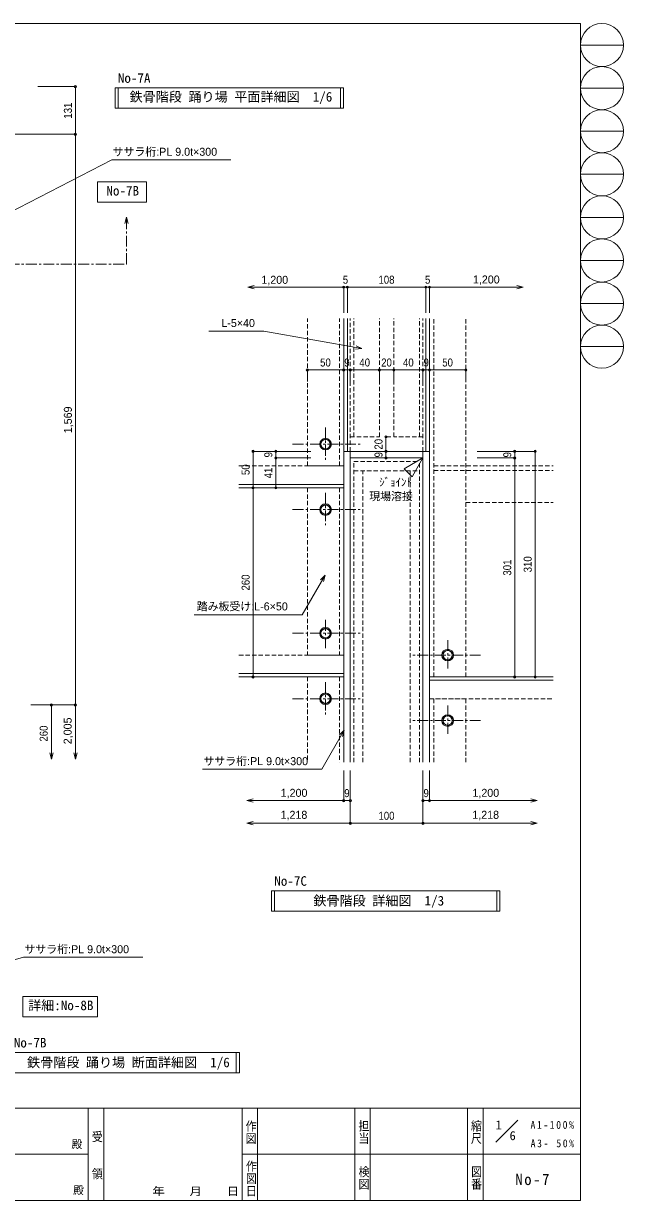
# Model space of a CAD drawing. Units: millimetres at full size, sheet at 1:15, with parts at other scales. Extents: x -31727 to 34047, y 3005 to 21987.
# Drawn here: x -10463 to -6337, y 3005 to 11095 of the extents above; entities that cross this region are included whole.
import ezdxf
from ezdxf.enums import TextEntityAlignment as Align

# ---------------------------------------------------------------- set-up
doc = ezdxf.new("R2010")
doc.units = ezdxf.units.MM
doc.header["$LTSCALE"] = 15
doc.header["$PDMODE"] = 32
doc.header["$PDSIZE"] = 15
doc.linetypes.add('CHAIN1', pattern=[8, 5, -1, 1, -1])
doc.linetypes.add('DASHED2', pattern=[3, 2, -1])
for name, color, linetype, lineweight in [('0-0', 5, 'Continuous', 9), ('3-0', 3, 'Continuous', 9), ('4-0', 5, 'Continuous', 9), ('5-0', 5, 'Continuous', 9), ('8-0', 3, 'CHAIN1', 9), ('9-0', 5, 'Continuous', 9)]:
    doc.layers.add(name, color=color, linetype=linetype, lineweight=lineweight)
doc.styles.add('@ＭＳ ゴシック', font='')
doc.styles.add('Ｄ ゴシック', font='')
doc.styles.add('ＭＳ ゴシック', font='')
doc.styles.get('@ＭＳ ゴシック').set_extended_font_data('@MS Gothic')
doc.styles.get('Ｄ ゴシック').set_extended_font_data('Ｄ ゴシック')
doc.styles.get('ＭＳ ゴシック').set_extended_font_data('MS Gothic')

msp = doc.modelspace()

# ---------------------------------------------------------------- linework, layer by layer
at = {"layer": '0-0'}
for p, q in [((-18265.66, 11094.68), (-6633.16, 11094.68)), ((-6633.16, 11094.68), (-6633.16, 3004.81)), ((-6633.16, 10946.63), (-6337.06, 10946.63)), ((-9811.48, 10513.51), (-9811.48, 10651.99)), ((-8283.88, 10651.99), (-8283.88, 10513.51)), ((-6633.16, 10650.53), (-6337.06, 10650.53)), ((-6633.16, 10354.43), (-6337.06, 10354.43)), ((-6633.16, 10058.33), (-6337.06, 10058.33)), ((-6633.16, 9762.23), (-6337.06, 9762.23)), ((-6633.16, 9466.13), (-6337.06, 9466.13)), ((-6633.16, 9170.03), (-6337.06, 9170.03)), ((-6633.16, 8873.93), (-6337.06, 8873.93)), ((-8735.6, 4994.08), (-8735.6, 5132.55)), ((-7208, 5132.55), (-7208, 4994.08)), ((-8999.2, 4021.28), (-8999.2, 3882.81)), ((-9911.41, 3639.31), (-9911.41, 3004.81)), ((-8959.66, 3639.31), (-8959.66, 3004.81)), ((-8853.91, 3639.31), (-8853.91, 3004.81)), ((-8184.16, 3639.31), (-8184.16, 3004.81)), ((-8078.41, 3639.31), (-8078.41, 3004.81)), ((-7408.66, 3639.31), (-6633.16, 3639.31)), ((-7063.3, 3556.36), (-7214.66, 3405)), ((-6633.16, 3004.81), (-18265.66, 3004.81))]:
    msp.add_line(p, q, dxfattribs=at)
for points in [[(-9832.36, 10651.99), (-8262.99, 10651.99), (-8262.99, 10513.51), (-9832.36, 10513.51)], [(-8756.49, 5132.55), (-7187.12, 5132.55), (-7187.12, 4994.08), (-8756.49, 4994.08)], [(-10547.69, 4021.28), (-8978.32, 4021.28), (-8978.32, 3882.81), (-10547.69, 3882.81)]]:
    msp.add_lwpolyline(points, close=True, dxfattribs=at)
for points in [[(-11973.54, 3639.31), (-10017.16, 3639.31), (-7408.66, 3639.31)], [(-10017.16, 3639.31), (-10017.16, 3322.06), (-10017.16, 3004.81)], [(-7408.66, 3639.31), (-7408.66, 3322.06), (-7408.66, 3004.81)], [(-7302.91, 3639.31), (-7302.91, 3322.06), (-7302.91, 3004.81)], [(-10017.16, 3322.06), (-11973.54, 3322.06), (-13929.91, 3322.06)], [(-8959.66, 3322.06), (-7408.66, 3322.06), (-6633.16, 3322.06)]]:
    msp.add_lwpolyline(points, dxfattribs=at)
for centre in [(-6485.11, 10946.63), (-6485.11, 10650.53), (-6485.11, 10354.43), (-6485.11, 10058.33), (-6485.11, 9762.23), (-6485.11, 9466.13), (-6485.11, 9170.03), (-6485.11, 8873.93)]:
    msp.add_circle(centre, 148.05, dxfattribs=at)
at = {"layer": '3-0', "color": 5}
for p, q in [((-9856.01, 10158.73), (-10938.31, 9599.24)), ((-8260.76, 8153.51), (-8260.76, 9066.53)), ((-8235.76, 8153.51), (-8235.76, 9066.53)), ((-7695.76, 8153.51), (-7695.76, 9066.53)), ((-7670.76, 8153.51), (-7670.76, 9066.53)), ((-8385.73, 8240.01), (-8417.4, 8221.73)), ((-8417.4, 8221.73), (-8417.4, 8185.29)), ((-8417.4, 8185.29), (-8385.73, 8167.01)), ((-8354.09, 8221.74), (-8385.73, 8240.01)), ((-8385.73, 8167.01), (-8354.09, 8185.28)), ((-8354.09, 8185.28), (-8354.09, 8221.74)), ((-7715.76, 8108.51), (-7790.73, 7978.65)), ((-8980.98, 7926.01), (-8260.76, 7926.01)), ((-8980.98, 7903.51), (-8260.76, 7903.51)), ((-8385.73, 7790.01), (-8417.4, 7771.73)), ((-8417.4, 7771.73), (-8417.4, 7735.29)), ((-8354.09, 7771.74), (-8385.73, 7790.01)), ((-8354.09, 7735.28), (-8354.09, 7771.74)), ((-8417.4, 7735.29), (-8385.73, 7717.01)), ((-8385.73, 7717.01), (-8354.09, 7735.28)), ((-8385.73, 6940.01), (-8417.4, 6921.73)), ((-8417.4, 6921.73), (-8417.4, 6885.29)), ((-8417.4, 6885.29), (-8385.73, 6867.01)), ((-8354.09, 6921.74), (-8385.73, 6940.01)), ((-8385.73, 6867.01), (-8354.09, 6885.28)), ((-8354.09, 6885.28), (-8354.09, 6921.74)), ((-7545.79, 6790.01), (-7577.42, 6771.74)), ((-7577.42, 6771.74), (-7577.42, 6735.28)), ((-7577.42, 6735.28), (-7545.79, 6717.01)), ((-7514.12, 6771.73), (-7545.79, 6790.01)), ((-7545.79, 6717.01), (-7514.12, 6735.29)), ((-7514.12, 6735.29), (-7514.12, 6771.73)), ((-8980.98, 6626.01), (-8260.76, 6626.01)), ((-8980.98, 6603.51), (-8260.76, 6603.51)), ((-7670.76, 6603.51), (-6820.56, 6603.51)), ((-7670.76, 6581.01), (-6820.56, 6581.01)), ((-8385.73, 6490.01), (-8417.4, 6471.73)), ((-8354.09, 6471.74), (-8385.73, 6490.01)), ((-8417.4, 6471.73), (-8417.4, 6435.29)), ((-8417.4, 6435.29), (-8385.73, 6417.01)), ((-8385.73, 6417.01), (-8354.09, 6435.28)), ((-8354.09, 6435.28), (-8354.09, 6471.74)), ((-7545.79, 6340.01), (-7577.42, 6321.74)), ((-7577.42, 6321.74), (-7577.42, 6285.28)), ((-7514.12, 6321.73), (-7545.79, 6340.01)), ((-7514.12, 6285.29), (-7514.12, 6321.73)), ((-7577.42, 6285.28), (-7545.79, 6267.01)), ((-7545.79, 6267.01), (-7514.12, 6285.29)), ((-10461.88, 4677.21), (-10940.47, 4540.74))]:
    msp.add_line(p, q, dxfattribs=at)
at = {"layer": '3-0'}
for p, q in [((-8920.14, 9282.38), (-8876.67, 9294.02)), ((-8920.14, 9282.38), (-8876.67, 9270.73)), ((-8920.14, 9282.38), (-8235.76, 9282.38)), ((-8235.76, 9282.38), (-8260.76, 9282.38)), ((-8260.76, 9282.38), (-8260.76, 9106.47)), ((-8235.76, 9282.38), (-8235.76, 9106.47)), ((-8235.76, 9282.38), (-7695.76, 9282.38)), ((-7695.76, 9282.38), (-7695.76, 9106.47)), ((-7670.76, 9282.38), (-7670.76, 9106.47)), ((-7026.94, 9282.38), (-7070.4, 9294.02)), ((-8260.76, 8713.21), (-8510.76, 8713.21)), ((-8510.76, 8713.21), (-8510.76, 8634.38)), ((-8260.76, 8713.21), (-8215.76, 8713.21)), ((-8260.76, 8713.21), (-8260.76, 8634.38)), ((-8215.76, 8713.21), (-8215.76, 8634.38)), ((-8015.76, 8713.21), (-8215.76, 8713.21)), ((-8015.76, 8713.21), (-8015.76, 8634.38)), ((-7915.76, 8713.21), (-8015.76, 8713.21)), ((-7915.76, 8713.21), (-7915.76, 8634.38)), ((-7915.76, 8713.21), (-7715.76, 8713.21)), ((-7715.76, 8713.21), (-7715.76, 8634.38)), ((-7715.76, 8713.21), (-7670.76, 8713.21)), ((-7670.76, 8713.21), (-7670.76, 8634.38)), ((-7670.76, 8713.21), (-7420.76, 8713.21)), ((-7420.76, 8713.21), (-7420.76, 8634.38)), ((-7970.03, 8153.51), (-7970.03, 8253.51)), ((-7970.03, 8253.51), (-7936.99, 8253.51)), ((-8883.92, 7903.51), (-8883.92, 8153.51)), ((-8883.92, 8153.51), (-8640.76, 8153.51)), ((-8727.75, 8153.51), (-8727.75, 8108.51)), ((-8727.75, 8153.51), (-8486.24, 8153.51)), ((-8727.75, 8108.51), (-8727.75, 7903.51)), ((-8727.75, 8108.51), (-8486.24, 8108.51)), ((-7970.03, 8153.51), (-7970.03, 8108.51)), ((-7970.03, 8153.51), (-7866.56, 8153.51)), ((-7970.03, 8153.51), (-7857.95, 8153.51)), ((-7970.03, 8108.51), (-7866.56, 8108.51)), ((-7084.83, 8153.51), (-7342.26, 8153.51)), ((-7084.83, 8108.51), (-7342.26, 8108.51)), ((-6944.16, 8153.51), (-7264.92, 8153.51)), ((-7084.83, 8153.51), (-7084.83, 8108.51)), ((-7084.83, 8108.51), (-7084.83, 6603.51)), ((-6944.16, 6603.51), (-6944.16, 8153.51)), ((-8883.92, 6603.51), (-8883.92, 7903.51)), ((-8883.92, 7903.51), (-8640.76, 7903.51)), ((-8727.75, 7903.51), (-8597.7, 7903.51)), ((-8883.92, 6603.51), (-8640.76, 6603.51)), ((-7084.83, 6603.51), (-7342.26, 6603.51)), ((-6944.16, 6603.51), (-7264.92, 6603.51)), ((-8260.76, 5753.31), (-8260.76, 5959.82)), ((-8215.76, 5597.52), (-8215.76, 5959.82)), ((-8215.76, 5753.31), (-8215.76, 5959.82)), ((-7715.76, 5597.52), (-7715.76, 5959.82)), ((-7715.76, 5753.31), (-7715.76, 5959.82)), ((-7670.76, 5753.31), (-7670.76, 5959.82)), ((-8926.48, 5753.31), (-8883.02, 5741.66)), ((-6929.98, 5753.31), (-6973.44, 5764.95)), ((-8926.48, 5597.52), (-8883.02, 5609.16)), ((-8926.48, 5597.52), (-8883.02, 5585.87)), ((-8926.48, 5597.52), (-8215.76, 5597.52)), ((-8215.76, 5597.52), (-7715.76, 5597.52)), ((-7715.76, 5597.52), (-6929.98, 5597.52)), ((-6929.98, 5597.52), (-6973.44, 5609.16)), ((-6929.98, 5597.52), (-6973.44, 5585.87))]:
    msp.add_line(p, q, dxfattribs=at)
at = {"layer": '3-0', "color": 5, "linetype": 'DASHED2'}
for p, q in [((-8510.76, 8053.51), (-8510.76, 9066.53)), ((-7420.76, 6603.51), (-7420.76, 9066.53)), ((-8510.76, 8053.51), (-8260.76, 8053.51)), ((-7640.76, 8053.51), (-6820.56, 8053.51)), ((-7420.76, 7803.51), (-6820.56, 7803.51)), ((-8510.76, 6603.51), (-8510.76, 6016.97))]:
    msp.add_line(p, q, dxfattribs=at)
at = {"layer": '3-0', "color": 1, "linetype": 'DASHED2', "lineweight": 5}
for p, q in [((-8290.76, 8053.51), (-8290.76, 9066.53)), ((-8190.76, 8253.51), (-8190.76, 9066.53)), ((-7740.76, 8253.51), (-7740.76, 9066.53)), ((-7640.76, 6603.51), (-7640.76, 9066.53)), ((-8980.98, 8053.51), (-8260.76, 8053.51)), ((-8190.76, 8083.51), (-7740.76, 8083.51)), ((-8190.76, 6016.97), (-8190.76, 8083.51)), ((-8190.76, 8021.01), (-7740.76, 8021.01)), ((-8128.26, 6016.97), (-8128.26, 8021.01)), ((-7803.26, 6016.97), (-7803.26, 8021.01)), ((-7740.76, 6016.97), (-7740.76, 8083.51)), ((-7640.76, 8023.51), (-6820.56, 8023.51)), ((-8290.76, 7903.51), (-8290.76, 6753.51)), ((-8980.98, 6753.51), (-8260.76, 6753.51)), ((-8290.76, 6603.51), (-8290.76, 6016.97)), ((-7670.76, 6453.51), (-6820.56, 6453.51)), ((-7640.76, 6016.97), (-7640.76, 6453.51))]:
    msp.add_line(p, q, dxfattribs=at)
at = {"layer": '3-0', "color": 7, "linetype": 'DASHED2', "lineweight": 18}
for p, q in [((-8215.76, 8153.51), (-8215.76, 9066.53)), ((-7715.76, 8153.51), (-7715.76, 9066.53))]:
    msp.add_line(p, q, dxfattribs=at)
at = {"layer": '3-0', "color": 4, "linetype": 'CHAIN1'}
for p, q in [((-8385.76, 8318.37), (-8385.76, 8096)), ((-8611.91, 8203.51), (-8140.13, 8203.51)), ((-8385.76, 7868.37), (-8385.76, 7646)), ((-8611.91, 7753.51), (-8140.13, 7753.51)), ((-8385.76, 6995.19), (-8385.76, 6799.2)), ((-8611.91, 6903.51), (-8140.13, 6903.51)), ((-7545.76, 6661.83), (-7545.76, 6857.82)), ((-7319.61, 6753.51), (-7791.39, 6753.51)), ((-8385.76, 6568.37), (-8385.76, 6346)), ((-8611.91, 6453.51), (-8140.13, 6453.51)), ((-7545.76, 6211.83), (-7545.76, 6407.82)), ((-7319.61, 6303.51), (-7791.39, 6303.51))]:
    msp.add_line(p, q, dxfattribs=at)
at = {"layer": '3-0', "color": 7, "lineweight": 18}
for p, q in [((-8260.76, 6016.97), (-8260.76, 8153.51)), ((-8260.76, 8153.51), (-7670.76, 8153.51)), ((-8215.76, 6016.97), (-8215.76, 8153.51)), ((-8215.76, 8108.51), (-7715.76, 8108.51)), ((-7715.76, 6016.97), (-7715.76, 8153.51)), ((-7670.76, 6016.97), (-7670.76, 8153.51))]:
    msp.add_line(p, q, dxfattribs=at)
at = {"layer": '3-0'}
for points in [[(-7695.76, 9282.38), (-7026.94, 9282.38), (-7070.4, 9270.73)], [(-8215.76, 5753.31), (-8926.48, 5753.31), (-8883.02, 5764.95)], [(-7715.76, 5753.31), (-6929.98, 5753.31), (-6973.44, 5741.66)]]:
    msp.add_lwpolyline(points, dxfattribs=at)
at = {"layer": '3-0', "color": 5, "linetype": 'DASHED2'}
for points in [[(-8215.76, 8253.51), (-8015.76, 8253.51), (-8015.76, 9066.53)], [(-7715.76, 8253.51), (-7915.76, 8253.51), (-7915.76, 9066.53)], [(-8510.76, 7903.51), (-8510.76, 6753.51), (-8260.76, 6753.51)], [(-7420.76, 6016.97), (-7420.76, 6453.51), (-7670.76, 6453.51)]]:
    msp.add_lwpolyline(points, dxfattribs=at)
at = {"layer": '3-0', "color": 5}
msp.add_lwpolyline([(-7715.76, 8108.51), (-7845.61, 8033.54), (-7790.73, 7978.65)], dxfattribs=at)
for centre, radius in [((-8385.73, 8203.51), 40), ((-8385.73, 8203.51), 31.67), ((-8385.73, 7753.51), 40), ((-8385.73, 7753.51), 31.67), ((-8385.73, 6903.51), 40), ((-8385.73, 6903.51), 31.67), ((-7545.79, 6753.51), 40), ((-7545.79, 6753.51), 31.67), ((-8385.73, 6453.51), 40), ((-8385.73, 6453.51), 31.67), ((-7545.79, 6303.51), 40), ((-7545.79, 6303.51), 31.67)]:
    msp.add_circle(centre, radius, dxfattribs=at)
at = {"layer": '3-0'}
for p in [(-8260.76, 9282.38), (-8235.76, 9282.38), (-7695.76, 9282.38), (-7670.76, 9282.38), (-8510.76, 8713.21), (-8260.76, 8713.21), (-8215.76, 8713.21), (-8015.76, 8713.21), (-7915.76, 8713.21), (-7715.76, 8713.21), (-7670.76, 8713.21), (-7420.76, 8713.21), (-7970.03, 8253.51), (-8883.92, 8153.51), (-8727.75, 8153.51), (-8727.75, 8108.51), (-7970.03, 8153.51), (-7970.03, 8108.51), (-7084.83, 8153.51), (-7084.83, 8108.51), (-6944.16, 8153.51), (-8883.92, 7903.51), (-8727.75, 7903.51), (-8883.92, 6603.51), (-7084.83, 6603.51), (-6944.16, 6603.51), (-8260.76, 5753.31), (-8215.76, 5753.31), (-7715.76, 5753.31), (-7670.76, 5753.31), (-8215.76, 5597.52), (-7715.76, 5597.52)]:
    msp.add_point(p, dxfattribs=at)
at = {"layer": '4-0'}
for p, q in [((-9856.01, 10158.73), (-9036.72, 10158.73)), ((-8135.31, 8861.17), (-8176.06, 8880.24)), ((-8389.12, 7303.55), (-8420.94, 7271.73)), ((-8257.34, 6237.21), (-8289.16, 6205.39)), ((-10461.88, 4677.21), (-9642.58, 4677.21))]:
    msp.add_line(p, q, dxfattribs=at)
for points in [[(-9188.66, 8981.21), (-8810.52, 8981.21), (-8135.31, 8861.17), (-8180.14, 8857.31)], [(-9289.29, 7029.65), (-8547.26, 7029.65), (-8389.12, 7303.55), (-8400.77, 7260.08)], [(-9230.94, 5969.95), (-8411.64, 5969.95), (-8257.34, 6237.21), (-8268.99, 6193.74)]]:
    msp.add_lwpolyline(points, dxfattribs=at)
at = {"layer": '5-0'}
for points in [[(-9952.86, 10006.26), (-9617.59, 10006.26), (-9617.59, 9867.53), (-9952.86, 9867.53)], [(-10466.58, 4267.5), (-10466.58, 4406.23), (-9954.27, 4406.23), (-9954.27, 4267.5)]]:
    msp.add_lwpolyline(points, close=True, dxfattribs=at)
at = {"layer": '8-0', "color": 5}
for p, q in [((-9753.76, 9763.68), (-9765.4, 9720.21)), ((-12005.86, 9441.02), (-9753.76, 9441.02))]:
    msp.add_line(p, q, dxfattribs=at)
msp.add_lwpolyline([(-9753.76, 9441.02), (-9753.76, 9763.68), (-9742.11, 9720.21)], dxfattribs=at)
at = {"layer": '9-0', "color": 3}
for p, q in [((-10106.11, 10660.88), (-10365.19, 10660.88)), ((-10106.11, 10333.38), (-10106.11, 10660.88)), ((-10106.11, 10333.38), (-10858.23, 10333.38)), ((-10106.11, 6410.88), (-10106.11, 10333.38)), ((-10270.78, 6410.88), (-10413.3, 6410.88)), ((-10106.11, 6410.88), (-10365.19, 6410.88)), ((-10270.78, 6410.88), (-10270.78, 6037.45)), ((-10106.11, 6410.88), (-10106.11, 6037.45)), ((-10270.78, 6037.45), (-10282.43, 6080.91)), ((-10270.78, 6037.45), (-10259.13, 6080.91)), ((-10106.11, 6037.45), (-10117.76, 6080.91)), ((-10106.11, 6037.45), (-10094.47, 6080.91))]:
    msp.add_line(p, q, dxfattribs=at)
for p in [(-10106.11, 10660.88), (-10106.11, 10333.38), (-10270.78, 6410.88), (-10106.11, 6410.88)]:
    msp.add_point(p, dxfattribs=at)

# ---------------------------------------------------------------- texts
at = {"layer": '0-0', "color": 3, "style": 'ＭＳ ゴシック'}
for s, height, p in [('No-7A', 65.98, (-9813.9, 10667.37)), ('鉄骨階段 踊り場 平面詳細図  1/6', 65.98, (-9733.38, 10538.59)), ('No-7C', 65.98, (-8738.02, 5147.94)), ('鉄骨階段 詳細図  1/3', 65.98, (-8469.47, 5012.62)), ('No-7B', 65.98, (-10529.22, 4036.67)), ('鉄骨階段 踊り場 断面詳細図  1/6', 65.98, (-10438.26, 3901.13)), ('1', 62.02, (-7216.07, 3474.01)), ('6', 62.02, (-7120.01, 3400.76)), ('殿', 54.27, (-10132.85, 3348.21)), ('殿', 54.27, (-10121.76, 3031.91))]:
    msp.add_text(s, height=height, dxfattribs=at).set_placement(p, align=Align.BOTTOM_LEFT)
at = {"layer": '0-0', "color": 134, "style": 'ＭＳ ゴシック'}
for s, p in [('No-7B', (-9892.56, 9892.64)), ('詳細:No-8B', (-10431.17, 4293.12))]:
    msp.add_text(s, height=65.98, dxfattribs=at).set_placement(p, align=Align.BOTTOM_LEFT)
at = {"layer": '0-0', "color": 3, "style": '@ＭＳ ゴシック', "width": 1.15}
for s, p in [('受\u3000\u3000領', (-9999.93, 3486.6)), ('作図', (-8942.85, 3559.53)), ('担当', (-8167.21, 3560.71)), ('縮尺', (-7393.33, 3560.28)), ('作図日', (-8940.74, 3283.96)), ('検図', (-8166.24, 3245.42)), ('図番', (-7392.34, 3246.33))]:
    msp.add_text(s, height=54.27, rotation=270, dxfattribs=at).set_placement(p, align=Align.BOTTOM_LEFT)
at = {"layer": '0-0', "color": 3, "style": 'ＭＳ ゴシック', "width": 1.15}
msp.add_text('年\u3000\u3000月\u3000\u3000日', height=54.27, dxfattribs=at).set_placement((-9576.06, 3024.19), align=Align.BOTTOM_LEFT)
at = {"layer": '0-0', "color": 3, "attachment_point": 7, "style": 'ＭＳ ゴシック'}
for s, insert, char_height in [('\\T1.33;\\W0.9;A1-100%', (-6976.25, 3496.34), 54.27), ('\\T1.33;\\W0.9;A3-\\~50%', (-6975.21, 3369.63), 54.27), ('\\T1.22;\\W0.95;No-7', (-7080.13, 3109.25), 77.53)]:
    msp.add_mtext(s, dxfattribs=dict(at, insert=insert, char_height=char_height))
at = {"layer": '3-0', "style": 'Ｄ ゴシック'}
for s, p in [('ササラ桁:PL 9.0t×300', (-9850.19, 10169.24)), ('ｼﾞｮｲﾝﾄ', (-8017.06, 7897.85)), ('ササラ桁:PL 9.0t×300', (-9225.12, 5980.46)), ('ササラ桁:PL 9.0t×300', (-10456.06, 4687.71))]:
    msp.add_text(s, height=54.99, dxfattribs=at).set_placement(p, align=Align.BOTTOM_LEFT)
at = {"layer": '3-0', "style": 'Ｄ ゴシック', "width": 0.9}
for s, p in [('5', (-8267.01, 9289.88)), ('108', (-8022.01, 9289.88)), ('5', (-7702.01, 9289.88)), ('50', (-8423.26, 8720.71)), ('9', (-8257.01, 8720.71)), ('40', (-8153.26, 8720.71)), ('20', (-8003.26, 8720.71)), ('40', (-7853.26, 8720.71)), ('9', (-7712.01, 8720.71)), ('50', (-7583.26, 8720.71)), ('9', (-8257.01, 5760.81)), ('9', (-7712.01, 5760.81)), ('100', (-8022.01, 5605.02))]:
    msp.add_text(s, height=54.99, dxfattribs=at).set_placement(p, align=Align.BOTTOM_LEFT)
for s, p in [('20', (-7977.53, 8166.01)), ('9', (-8735.25, 8112.26)), ('9', (-7977.53, 8112.26)), ('9', (-7092.33, 8112.26)), ('50', (-8891.42, 7991.01)), ('41', (-8735.25, 7968.51)), ('301', (-7092.33, 7299.76)), ('310', (-6951.66, 7322.26)), ('260', (-8891.42, 7197.26))]:
    msp.add_text(s, height=54.99, rotation=90, dxfattribs=at).set_placement(p, align=Align.BOTTOM_LEFT)
at = {"layer": '4-0', "color": 3, "style": 'Ｄ ゴシック'}
for s, p in [('L-5×40', (-9102.24, 8992.11)), ('現場溶接', (-8085.26, 7801.23)), ('踏み板受け:L-6×50', (-9271.83, 7044.2))]:
    msp.add_text(s, height=54.99, dxfattribs=at).set_placement(p, align=Align.BOTTOM_LEFT)
msp.add_text('2,005', height=54.99, rotation=90, dxfattribs=at).set_placement((-10115.28, 6140.63), align=Align.BOTTOM_LEFT)
at = {"layer": '9-0', "color": 3, "style": 'Ｄ ゴシック', "width": 0.9}
for s, p in [('131', (-10113.61, 10440.88)), ('260', (-10279.99, 6158.79))]:
    msp.add_text(s, height=54.99, rotation=90, dxfattribs=at).set_placement(p, align=Align.BOTTOM_LEFT)
at = {"layer": '9-0', "color": 3, "style": 'Ｄ ゴシック'}
for s, p in [('1,200', (-8826.97, 9289.1)), ('1,200', (-7372.25, 9291.29)), ('1,200', (-8694.22, 5762.76)), ('1,200', (-7375.71, 5762.76)), ('1,218', (-8695.08, 5611.69)), ('1,218', (-7376.58, 5611.69))]:
    msp.add_text(s, height=54.99, dxfattribs=at).set_placement(p, align=Align.BOTTOM_LEFT)
msp.add_text('1,569', height=54.99, rotation=90, dxfattribs=at).set_placement((-10113.61, 8278.38), align=Align.BOTTOM_LEFT)

doc.saveas('drawing.dxf')
